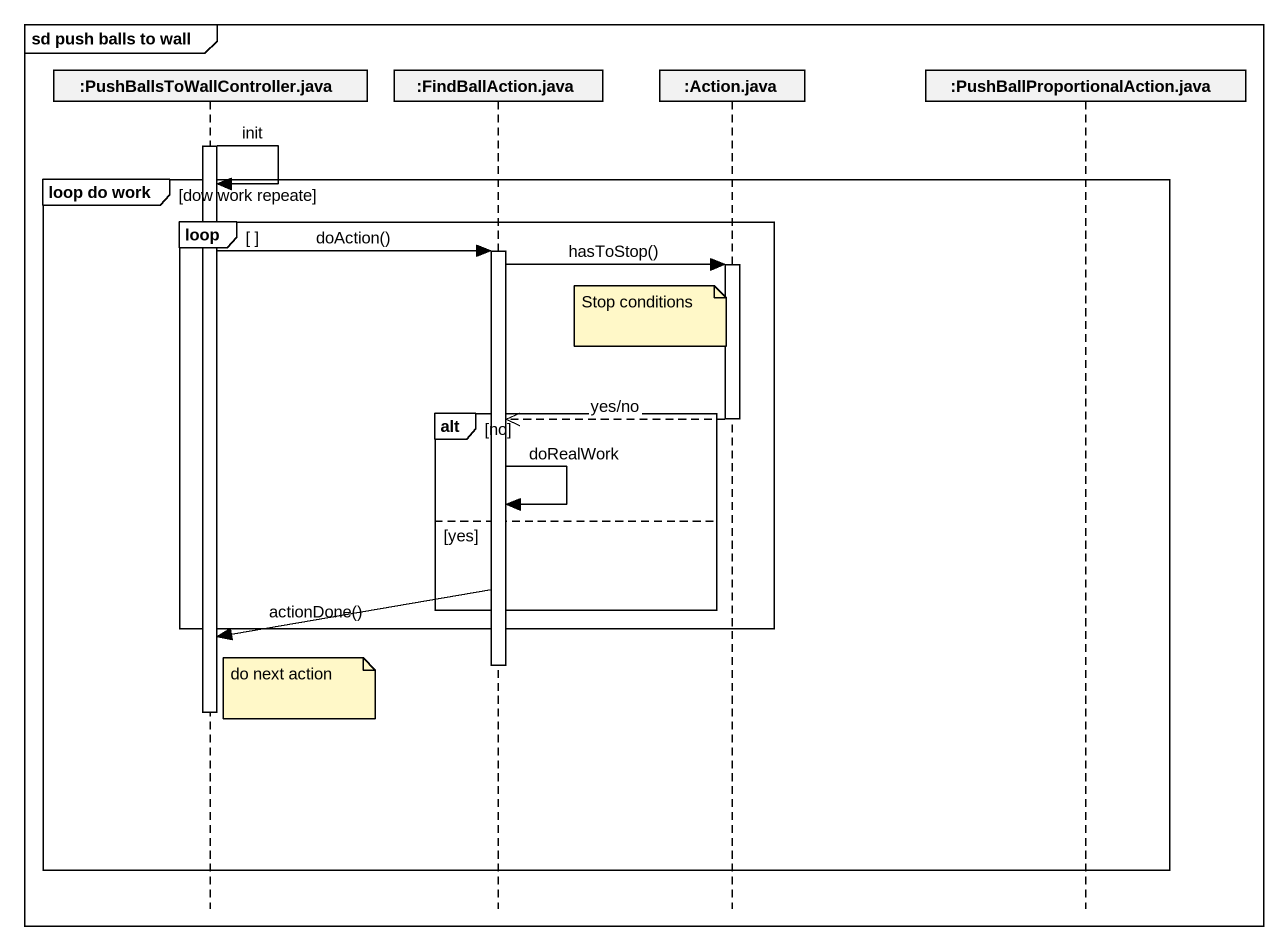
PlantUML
@startuml
mainframe sd push balls to wall
hide footbox
participant ":PushBallsToWallController.java" as PushBallsToWallController
participant ":FindBallAction.java" as FindBallAction_java
participant ":Action.java" as Action_java
participant ":PushBallProportionalAction.java" as PushBallProportionalAction

activate PushBallsToWallController
group loop do work [dow work repeate]
  PushBallsToWallController -> PushBallsToWallController : init
  loop
    PushBallsToWallController -> FindBallAction_java : doAction()
    activate FindBallAction_java
    FindBallAction_java -> Action_java : hasToStop()
    activate Action_java
    note left of Action_java : Stop conditions
    alt no
      Action_java -->> FindBallAction_java : yes/no
      deactivate Action_java
      FindBallAction_java -> FindBallAction_java : doRealWork
    else yes
      FindBallAction_java -> PushBallsToWallController : actionDone()
    end
  end
  deactivate FindBallAction_java
  note right of PushBallsToWallController : do next action
  deactivate PushBallsToWallController
end
@enduml
